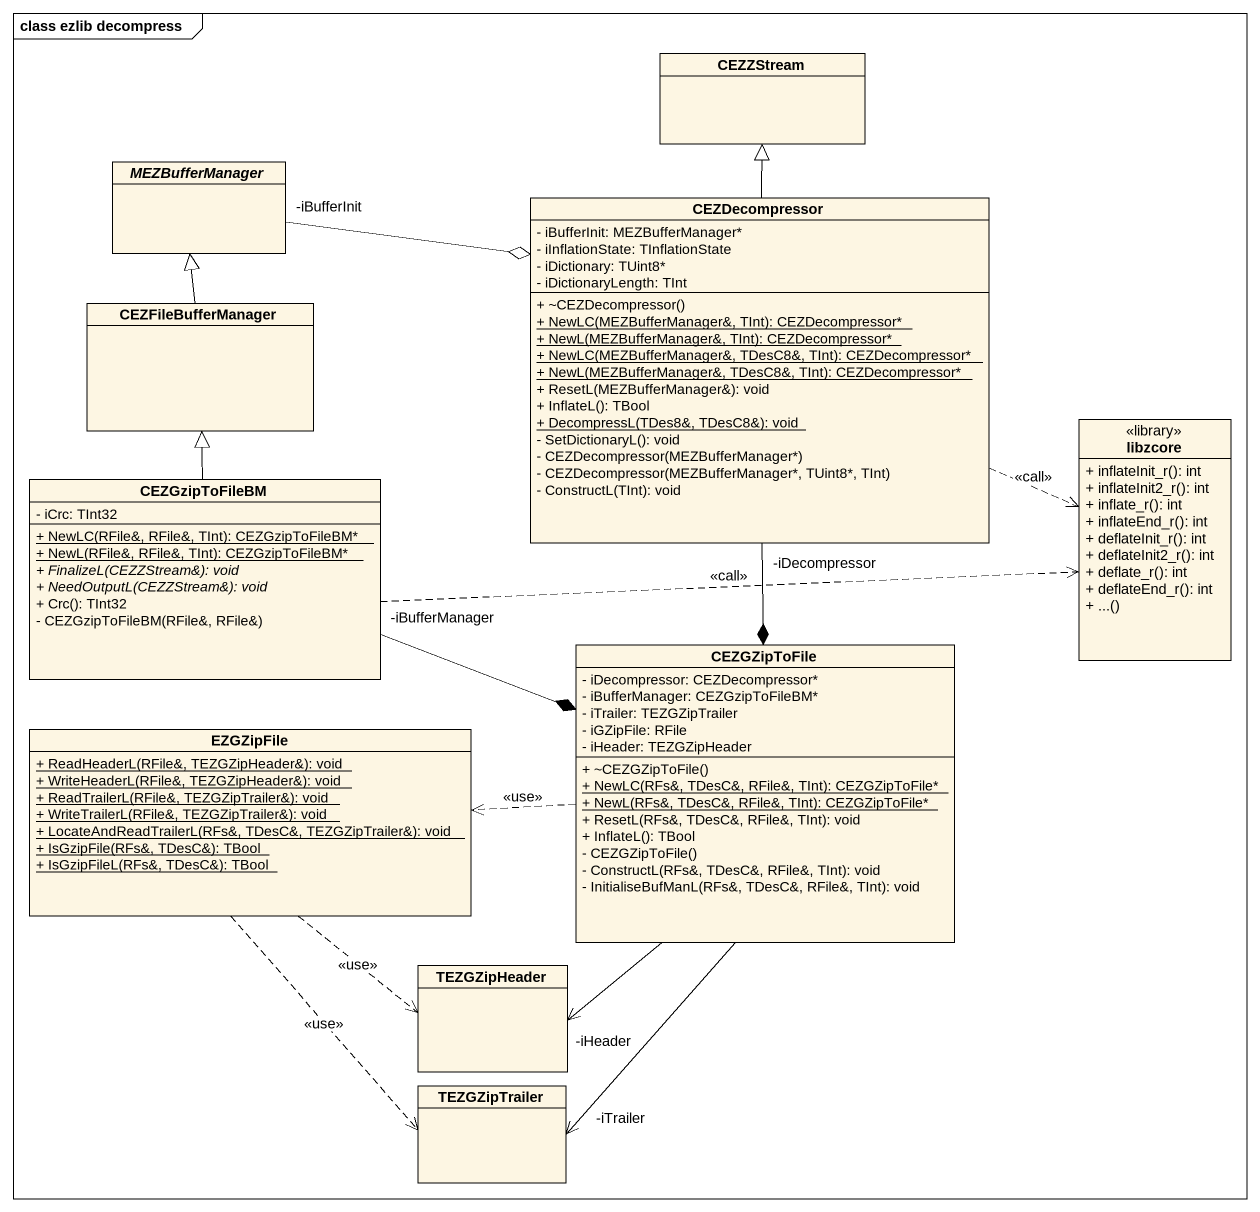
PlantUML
@startuml
mainframe class ezlib decompress
hide circle
hide empty members
skinparam classAttributeIconSize 0
class CEZZStream
abstract class MEZBufferManager
class CEZDecompressor {
  - iBufferInit: MEZBufferManager*
  - iInflationState: TInflationState
  - iDictionary: TUint8*
  - iDictionaryLength: TInt
  + ~CEZDecompressor()
  {static} + NewLC(MEZBufferManager&, TInt): CEZDecompressor*
  {static} + NewL(MEZBufferManager&, TInt): CEZDecompressor*
  {static} + NewLC(MEZBufferManager&, TDesC8&, TInt): CEZDecompressor*
  {static} + NewL(MEZBufferManager&, TDesC8&, TInt): CEZDecompressor*
  + ResetL(MEZBufferManager&): void
  + InflateL(): TBool
  {static} + DecompressL(TDes8&, TDesC8&): void
  - SetDictionaryL(): void
  - CEZDecompressor(MEZBufferManager*)
  - CEZDecompressor(MEZBufferManager*, TUint8*, TInt)
  - ConstructL(TInt): void
}
class CEZFileBufferManager
class libzcore <<library>> {
  + inflateInit_r(): int
  + inflateInit2_r(): int
  + inflate_r(): int
  + inflateEnd_r(): int
  + deflateInit_r(): int
  + deflateInit2_r(): int
  + deflate_r(): int
  + deflateEnd_r(): int
  + ...()
}
class CEZGzipToFileBM {
  - iCrc: TInt32
  {static} + NewLC(RFile&, RFile&, TInt): CEZGzipToFileBM*
  {static} + NewL(RFile&, RFile&, TInt): CEZGzipToFileBM*
  {abstract} + FinalizeL(CEZZStream&): void
  {abstract} + NeedOutputL(CEZZStream&): void
  + Crc(): TInt32
  - CEZGzipToFileBM(RFile&, RFile&)
}
class CEZGZipToFile {
  - iDecompressor: CEZDecompressor*
  - iBufferManager: CEZGzipToFileBM*
  - iTrailer: TEZGZipTrailer
  - iGZipFile: RFile
  - iHeader: TEZGZipHeader
  + ~CEZGZipToFile()
  {static} + NewLC(RFs&, TDesC&, RFile&, TInt): CEZGZipToFile*
  {static} + NewL(RFs&, TDesC&, RFile&, TInt): CEZGZipToFile*
  + ResetL(RFs&, TDesC&, RFile&, TInt): void
  + InflateL(): TBool
  - CEZGZipToFile()
  - ConstructL(RFs&, TDesC&, RFile&, TInt): void
  - InitialiseBufManL(RFs&, TDesC&, RFile&, TInt): void
}
class EZGZipFile {
  {static} + ReadHeaderL(RFile&, TEZGZipHeader&): void
  {static} + WriteHeaderL(RFile&, TEZGZipHeader&): void
  {static} + ReadTrailerL(RFile&, TEZGZipTrailer&): void
  {static} + WriteTrailerL(RFile&, TEZGZipTrailer&): void
  {static} + LocateAndReadTrailerL(RFs&, TDesC&, TEZGZipTrailer&): void
  {static} + IsGzipFile(RFs&, TDesC&): TBool
  {static} + IsGzipFileL(RFs&, TDesC&): TBool
}
class TEZGZipHeader
class TEZGZipTrailer
MEZBufferManager "-iBufferInit" -right-o CEZDecompressor
CEZDecompressor -up-|> CEZZStream
CEZDecompressor .right.> libzcore : <<call>>
CEZDecompressor "-iDecompressor" --* CEZGZipToFile
CEZFileBufferManager -up-|> MEZBufferManager
CEZGzipToFileBM -up-|> CEZFileBufferManager
CEZGzipToFileBM .right.> libzcore : <<call>>
CEZGzipToFileBM "-iBufferManager" -right-* CEZGZipToFile
CEZGZipToFile .left.> EZGZipFile : <<use>>
CEZGZipToFile --> "-iHeader" TEZGZipHeader
CEZGZipToFile --> "-iTrailer" TEZGZipTrailer
EZGZipFile ..> TEZGZipHeader : <<use>>
EZGZipFile ..> TEZGZipTrailer : <<use>>
@enduml
